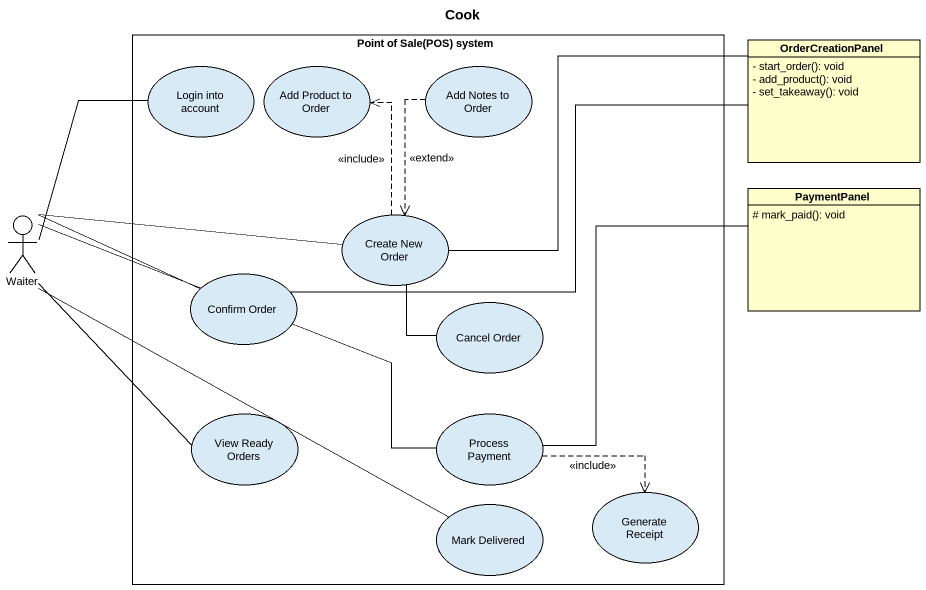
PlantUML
@startuml
title Cook
allowmixing
hide circle
hide empty members
skinparam classAttributeIconSize 0
rectangle "Point of Sale(POS) system" as Point_of_Sale_POS_system {
  usecase "Login into account" as Login_into_account
  usecase "Add Product to Order" as Add_Product_to_Order
  usecase "Add Notes to Order" as Add_Notes_to_Order
  usecase "Create New Order" as Create_New_Order
  usecase "Confirm Order" as Confirm_Order
  usecase "Cancel Order" as Cancel_Order
  usecase "View Ready Orders" as View_Ready_Orders
  usecase "Process Payment" as Process_Payment
  usecase "Mark Delivered" as Mark_Delivered
  usecase "Generate Receipt" as Generate_Receipt
}
class OrderCreationPanel {
  - start_order(): void
  - add_product(): void
  - set_takeaway(): void
}
class PaymentPanel {
  # mark_paid(): void
}
actor Waiter
Login_into_account -- Waiter
Add_Notes_to_Order ..> Create_New_Order : <<extend>>
Create_New_Order -right- OrderCreationPanel
Create_New_Order .up.> Add_Product_to_Order : <<include>>
Create_New_Order -left- Waiter
Confirm_Order -right- OrderCreationPanel
Confirm_Order -left- Waiter
Cancel_Order -up- Create_New_Order
View_Ready_Orders -left- Waiter
Process_Payment -right- PaymentPanel
Process_Payment -left- Waiter
Process_Payment .right.> Generate_Receipt : <<include>>
Mark_Delivered -left- Waiter
@enduml
